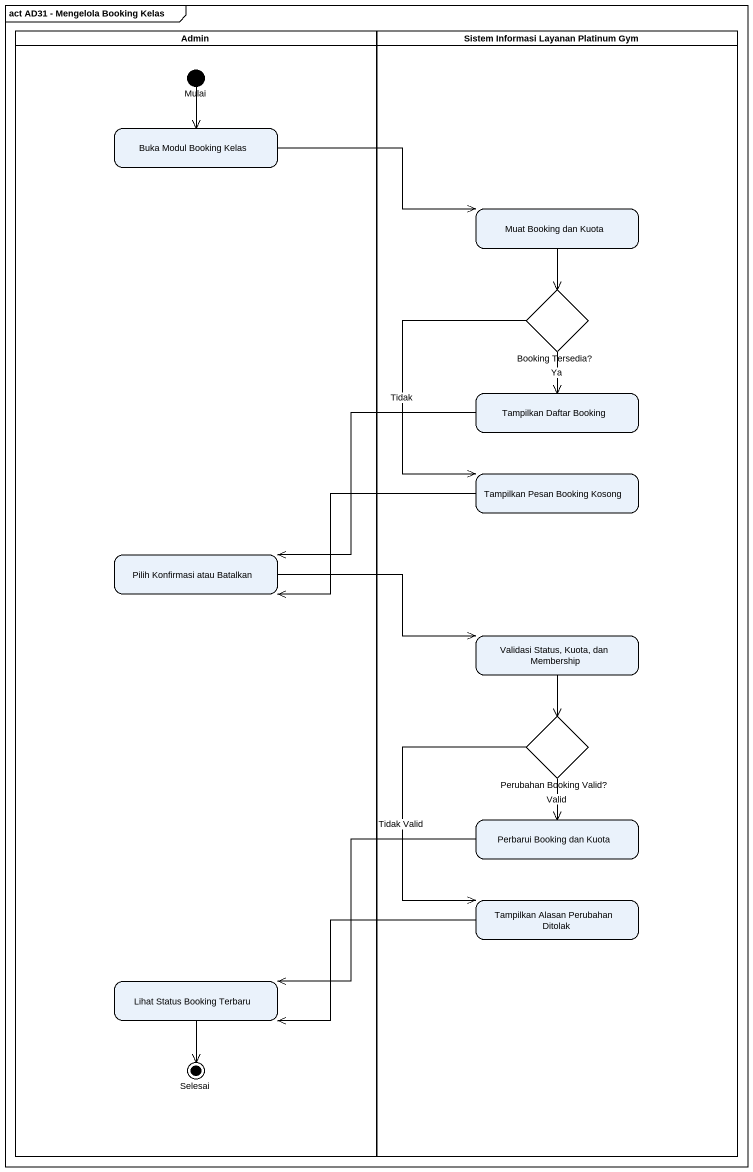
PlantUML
@startuml
mainframe act AD31 - Mengelola Booking Kelas
hide empty description
state Admin <<partition>> {
  state Mulai <<start>>
  state "Buka Modul Booking Kelas" as Buka_Modul_Booking_Kelas
  state "Pilih Konfirmasi atau Batalkan" as Pilih_Konfirmasi_atau
  state "Lihat Status Booking Terbaru" as Lihat_Status_Booking_Terbaru
  state Selesai <<end>>
}
state "Sistem Informasi Layanan Platinum Gym" as Sistem_Informasi_Layanan <<partition>> {
  state "Muat Booking dan Kuota" as Muat_Booking_dan_Kuota
  state "Booking Tersedia?" as Booking_Tersedia <<choice>>
  state "Tampilkan Daftar Booking" as Tampilkan_Daftar_Booking
  state "Tampilkan Pesan Booking Kosong" as Tampilkan_Pesan_Booking
  state "Validasi Status, Kuota, dan Membership" as Validasi_Status_Kuota_dan
  state "Perubahan Booking Valid?" as Perubahan_Booking_Valid <<choice>>
  state "Perbarui Booking dan Kuota" as Perbarui_Booking_dan_Kuota
  state "Tampilkan Alasan Perubahan Ditolak" as Tampilkan_Alasan_Perubahan
}
Mulai --> Buka_Modul_Booking_Kelas
Buka_Modul_Booking_Kelas -right-> Muat_Booking_dan_Kuota
Muat_Booking_dan_Kuota --> Booking_Tersedia
Booking_Tersedia --> Tampilkan_Daftar_Booking : Ya
Booking_Tersedia --> Tampilkan_Pesan_Booking : Tidak
Tampilkan_Daftar_Booking -left-> Pilih_Konfirmasi_atau
Tampilkan_Pesan_Booking -left-> Pilih_Konfirmasi_atau
Pilih_Konfirmasi_atau -right-> Validasi_Status_Kuota_dan
Validasi_Status_Kuota_dan --> Perubahan_Booking_Valid
Perubahan_Booking_Valid --> Perbarui_Booking_dan_Kuota : Valid
Perubahan_Booking_Valid --> Tampilkan_Alasan_Perubahan : Tidak Valid
Perbarui_Booking_dan_Kuota -left-> Lihat_Status_Booking_Terbaru
Tampilkan_Alasan_Perubahan -left-> Lihat_Status_Booking_Terbaru
Lihat_Status_Booking_Terbaru --> Selesai
@enduml
